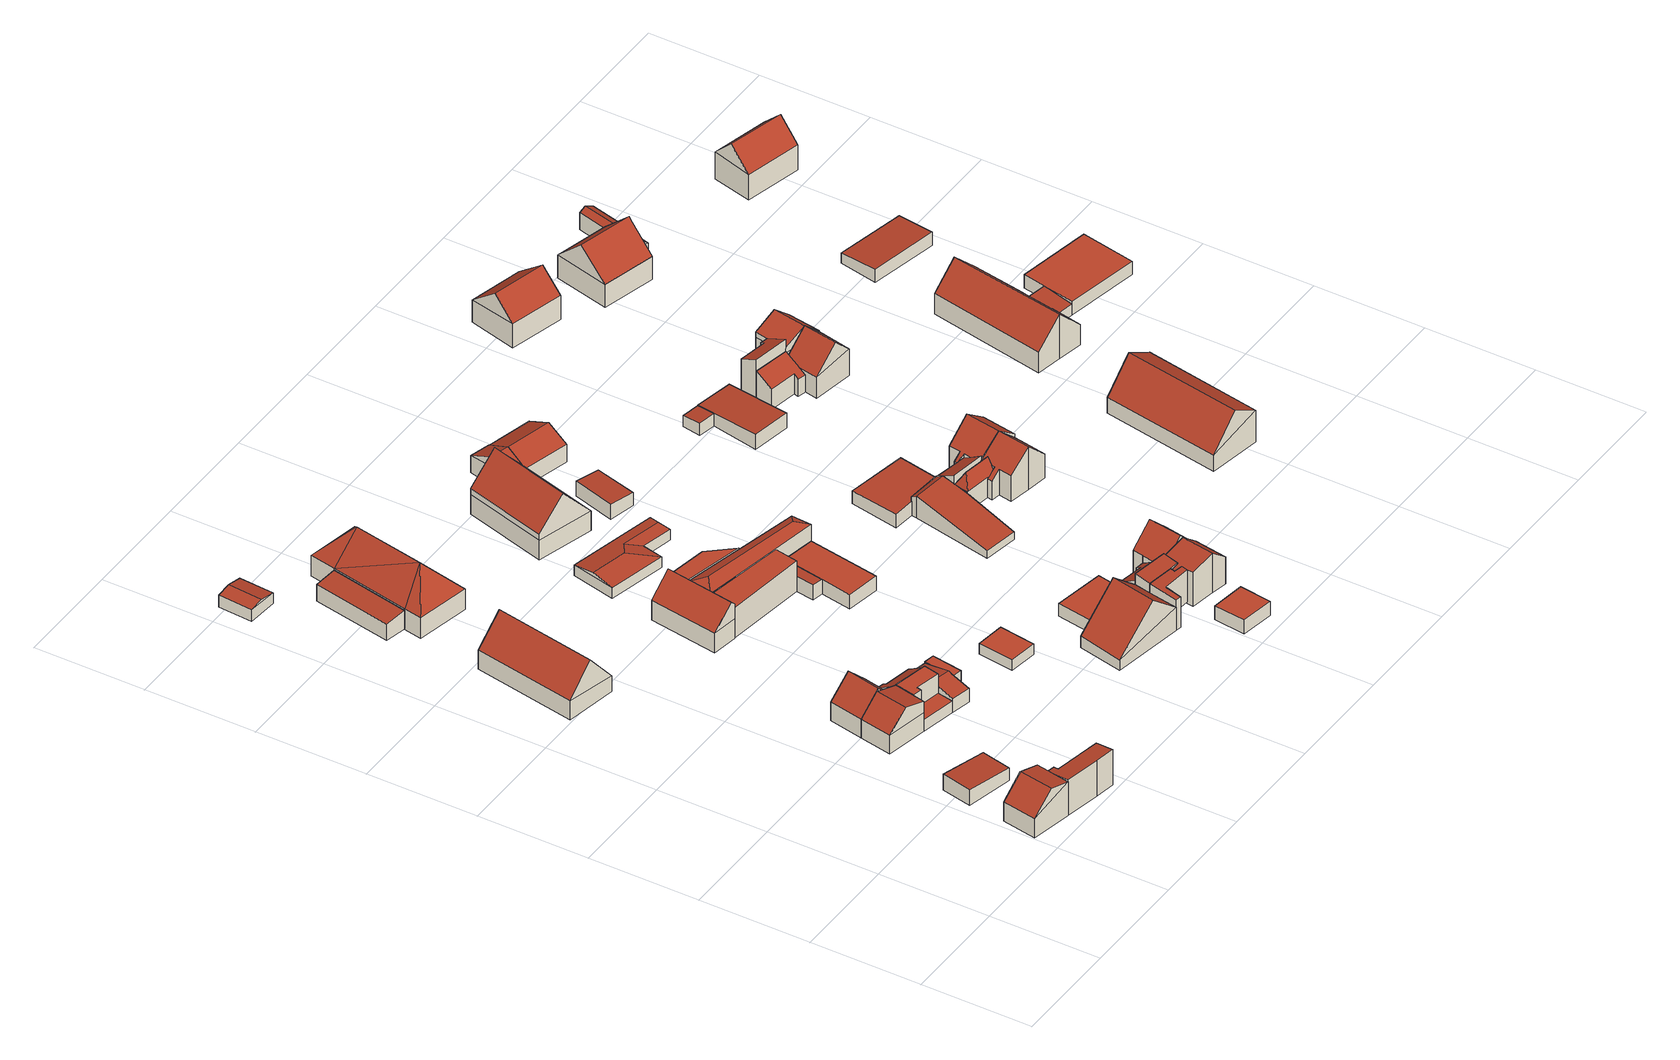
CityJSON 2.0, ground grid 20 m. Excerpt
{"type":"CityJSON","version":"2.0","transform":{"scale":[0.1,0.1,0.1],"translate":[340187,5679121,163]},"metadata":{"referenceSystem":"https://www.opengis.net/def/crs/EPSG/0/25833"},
"CityObjects":{
"building1":{"type":"Building","attributes":{"Gemeindeschluessel":14729160,"Geometrietyp2DReferenz":"3000","function":"31001_9998","roofType":"9999"},"children":["building1-1","building1-2"]},
"building1-1":{"type":"BuildingPart","attributes":{"Dachtyp_tdc":"tdcGableRoof","Dachneigung":44.13,"QualitaetDacherkennung":78,"Geometrietyp2DReferenz":"3000","roofType":"3100","measuredHeight":7.46},"parents":["building1"],"geometry":[{"type":"MultiSurface","lod":"2","boundaries":[[[0,1,2,3]],[[1,4,5,2]],[[6,0,3,7]],[[4,1,8]],[[0,6,9]],[[1,0,9,8]],[[6,10,4,8,9]],[[3,2,5,11,7]],[[11,5,4,10,12]],[[7,11,12,10,6]]],"semantics":{"surfaces":[{"type":"WallSurface"},{"type":"RoofSurface"},{"type":"GroundSurface"},{"type":"ClosureSurface"}],"values":[0,0,0,0,0,1,1,2,0,3]}}]},
"building1-2":{"type":"BuildingPart","attributes":{"Dachtyp_tdc":"tdcPolyFlatRoof","Dachneigung":8.39,"QualitaetDacherkennung":62,"Geometrietyp2DReferenz":"3000","roofType":"2100","measuredHeight":6.97},"parents":["building1"],"geometry":[{"type":"MultiSurface","lod":"2","boundaries":[[[13,14,15,16]],[[14,17,6,7,15]],[[12,18,19,11]],[[18,20,21,19]],[[20,22,23,21]],[[22,24,25,23]],[[24,13,16,25]],[[24,22,20,18,12,10,17,14,13]],[[16,15,7,11,19,21,23,25]],[[10,6,17]],[[12,11,7,6,10]]],"semantics":{"surfaces":[{"type":"WallSurface"},{"type":"RoofSurface"},{"type":"GroundSurface"},{"type":"ClosureSurface"}],"values":[0,0,0,0,0,0,0,1,2,0,3]}}]},
"building2":{"type":"Building","attributes":{"Dachtyp_tdc":"tdcPolyFlatRoof","Gemeindeschluessel":14729160,"Dachneigung":4.72,"QualitaetDacherkennung":86,"Geometrietyp2DReferenz":"3000","function":"31001_9998","roofType":"2100","measuredHeight":3.15},"geometry":[{"type":"MultiSurface","lod":"2","boundaries":[[[26,27,28,29]],[[27,30,31,28]],[[30,32,33,31]],[[32,26,29,33]],[[32,30,27,26]],[[29,28,31,33]]],"semantics":{"surfaces":[{"type":"WallSurface"},{"type":"RoofSurface"},{"type":"GroundSurface"}],"values":[0,0,0,0,1,2]}}]},
"building3":{"type":"Building","attributes":{"Dachtyp_tdc":"tdcGableRoof","Gemeindeschluessel":14729160,"Dachneigung":50.46,"QualitaetDacherkennung":55,"Geometrietyp2DReferenz":"3000","function":"31001_9998","roofType":"3100","measuredHeight":9.01},"geometry":[{"type":"MultiSurface","lod":"2","boundaries":[[[34,35,36,37]],[[35,38,39,36]],[[38,40,41,39]],[[40,34,37,41]],[[38,35,42]],[[34,40,43]],[[35,34,43,42]],[[40,38,42,43]],[[37,36,39,41]]],"semantics":{"surfaces":[{"type":"WallSurface"},{"type":"RoofSurface"},{"type":"GroundSurface"}],"values":[0,0,0,0,0,0,1,1,2]}}]},
"building4":{"type":"Building","attributes":{"Gemeindeschluessel":14729160,"Geometrietyp2DReferenz":"3000","function":"31001_9998","roofType":"9999"},"children":["building4-1","building4-2"]},
"building4-1":{"type":"BuildingPart","attributes":{"Dachtyp_tdc":"tdcGableRoof","Dachneigung":44.15,"QualitaetDacherkennung":67,"Geometrietyp2DReferenz":"3000","roofType":"3100","measuredHeight":7.07},"parents":["building4"],"geometry":[{"type":"MultiSurface","lod":"2","boundaries":[[[44,45,46,47]],[[48,49,50,51]],[[49,52,53,50]],[[52,44,47,53]],[[44,52,54,55]],[[56,55,54,57,58]],[[48,58,57,49]],[[49,57,54,52]],[[44,55,56,45]],[[47,46,51,50,53]],[[51,46,45,48]],[[45,56,58,48]]],"semantics":{"surfaces":[{"type":"WallSurface"},{"type":"RoofSurface"},{"type":"GroundSurface"},{"type":"ClosureSurface"}],"values":[0,0,0,0,1,1,0,0,0,2,3,3]}}]},
"building4-2":{"type":"BuildingPart","attributes":{"Dachtyp_tdc":"tdcPolyFlatRoof","Dachneigung":0,"QualitaetDacherkennung":77,"Geometrietyp2DReferenz":"3000","roofType":"1000","measuredHeight":5.96},"parents":["building4"],"geometry":[{"type":"MultiSurface","lod":"2","boundaries":[[[59,60,61,62]],[[60,63,64,61]],[[63,65,58,48,51,64]],[[66,67,68,46,45,56]],[[67,59,62,68]],[[67,66,65,63,60,59]],[[62,61,64,51,46,68]],[[56,58,65,66]],[[45,46,51,48]],[[45,48,58,56]]],"semantics":{"surfaces":[{"type":"WallSurface"},{"type":"RoofSurface"},{"type":"GroundSurface"},{"type":"ClosureSurface"}],"values":[0,0,0,0,0,1,2,0,3,3]}}]},
"building5":{"type":"Building","attributes":{"Dachtyp_tdc":"tdcGableRoof","Gemeindeschluessel":14729160,"Dachneigung":11.72,"QualitaetDacherkennung":96,"Geometrietyp2DReferenz":"3000","function":"31001_9998","roofType":"3100","measuredHeight":2.82},"geometry":[{"type":"MultiSurface","lod":"2","boundaries":[[[69,70,71,72]],[[70,73,74,71]],[[73,75,76,74]],[[75,69,72,76]],[[73,70,77]],[[69,75,78]],[[70,69,78,77]],[[75,73,77,78]],[[72,71,74,76]]],"semantics":{"surfaces":[{"type":"WallSurface"},{"type":"RoofSurface"},{"type":"GroundSurface"}],"values":[0,0,0,0,0,0,1,1,2]}}]},
"building6":{"type":"Building","attributes":{"Gemeindeschluessel":14729160,"Geometrietyp2DReferenz":"3000","function":"31001_9998","roofType":"9999"},"children":["building6-1","building6-2"]},
"building6-1":{"type":"BuildingPart","attributes":{"Dachtyp_tdc":"tdcPolyFlatRoof","Dachneigung":31.89,"QualitaetDacherkennung":73,"Geometrietyp2DReferenz":"3000","roofType":"2100","measuredHeight":5.55},"parents":["building6"],"geometry":[{"type":"MultiSurface","lod":"2","boundaries":[[[79,80,45,46,68]],[[81,82,83,84]],[[82,85,86,83]],[[85,87,88,86]],[[87,79,68,88]],[[87,85,82,81,89,80,79]],[[68,46,84,83,86,88]],[[89,45,80]],[[81,84,46,45,89]]],"semantics":{"surfaces":[{"type":"WallSurface"},{"type":"RoofSurface"},{"type":"GroundSurface"},{"type":"ClosureSurface"}],"values":[0,0,0,0,0,1,2,0,3]}}]},
"building6-2":{"type":"BuildingPart","attributes":{"Dachtyp_tdc":"tdcGableRoof","Dachneigung":44.34,"QualitaetDacherkennung":81,"Geometrietyp2DReferenz":"3000","roofType":"3100","measuredHeight":7.4},"parents":["building6"],"geometry":[{"type":"MultiSurface","lod":"2","boundaries":[[[45,90,91,46]],[[90,44,47,91]],[[44,92,93,47]],[[92,94,95,93]],[[94,96,97,95]],[[96,98,81,84,97]],[[94,92,44,90]],[[90,45,89,98,96,94]],[[46,91,47,93,95,97,84]],[[89,81,98]],[[46,84,81,89,45]]],"semantics":{"surfaces":[{"type":"WallSurface"},{"type":"RoofSurface"},{"type":"GroundSurface"},{"type":"ClosureSurface"}],"values":[0,0,0,0,0,0,1,1,2,0,3]}}]},
"building7":{"type":"Building","attributes":{"Dachtyp_tdc":"tdcPolyFlatRoof","Gemeindeschluessel":14729160,"Dachneigung":5.34,"QualitaetDacherkennung":42,"Geometrietyp2DReferenz":"3000","function":"31001_9998","roofType":"2100","measuredHeight":3.64},"geometry":[{"type":"MultiSurface","lod":"2","boundaries":[[[99,100,101,102]],[[100,103,104,101]],[[103,105,106,104]],[[105,99,102,106]],[[105,103,100,99]],[[102,101,104,106]]],"semantics":{"surfaces":[{"type":"WallSurface"},{"type":"RoofSurface"},{"type":"GroundSurface"}],"values":[0,0,0,0,1,2]}}]},
"building8":{"type":"Building","attributes":{"Gemeindeschluessel":14729160,"Geometrietyp2DReferenz":"3000","function":"31001_9998","roofType":"9999"},"children":["building8-1","building8-2","building8-3"]},
"building8-1":{"type":"BuildingPart","attributes":{"Dachtyp_tdc":"tdcGableRoof","Dachneigung":13.19,"QualitaetDacherkennung":45,"Geometrietyp2DReferenz":"3000","roofType":"3100","measuredHeight":3.7},"parents":["building8"],"geometry":[{"type":"MultiSurface","lod":"2","boundaries":[[[107,108,109,110,111]],[[108,112,113,114,109]],[[115,116,117,62,118]],[[116,119,68,117]],[[119,120,88,68]],[[120,121,122,88]],[[116,115,112,108,107,123]],[[123,124,121,120,119,116]],[[122,125,110,109,114,62,117,68,88]],[[126,124,123]],[[125,122,121,124,126]],[[107,111,126,123]],[[125,126,111,110]],[[118,113,112,115]],[[118,62,114,113]]],"semantics":{"surfaces":[{"type":"WallSurface"},{"type":"RoofSurface"},{"type":"GroundSurface"},{"type":"ClosureSurface"}],"values":[0,0,0,0,0,0,1,1,2,0,3,0,3,0,3]}}]},
"building8-2":{"type":"BuildingPart","attributes":{"Dachtyp_tdc":"tdcPolyFlatRoof","Dachneigung":0,"QualitaetDacherkennung":55,"Geometrietyp2DReferenz":"3000","roofType":"1000","measuredHeight":2.83},"parents":["building8"],"geometry":[{"type":"MultiSurface","lod":"2","boundaries":[[[127,128,129,130]],[[128,111,110,129]],[[131,127,130,122,121]],[[131,124,126,111,128,127]],[[130,129,110,125,122]],[[121,124,131]],[[122,125,126,124,121]],[[125,110,111,126]]],"semantics":{"surfaces":[{"type":"WallSurface"},{"type":"RoofSurface"},{"type":"GroundSurface"},{"type":"ClosureSurface"}],"values":[0,0,0,1,2,0,3,3]}}]},
"building8-3":{"type":"BuildingPart","attributes":{"Dachtyp_tdc":"tdcPolyFlatRoof","Dachneigung":0,"QualitaetDacherkennung":37,"Geometrietyp2DReferenz":"3000","roofType":"1000","measuredHeight":2.26},"parents":["building8"],"geometry":[{"type":"MultiSurface","lod":"2","boundaries":[[[132,133,51,50]],[[133,134,64,51]],[[134,135,61,64]],[[135,118,62,61]],[[113,132,50,114]],[[113,118,135,134,133,132]],[[50,51,64,61,62,114]],[[114,62,118,113]]],"semantics":{"surfaces":[{"type":"WallSurface"},{"type":"RoofSurface"},{"type":"GroundSurface"},{"type":"ClosureSurface"}],"values":[0,0,0,0,0,1,2,3]}}]},
"building9":{"type":"Building","attributes":{"Dachtyp_tdc":"tdcFreeFormRoof","Gemeindeschluessel":14729160,"Dachneigung":47.5,"QualitaetDacherkennung":18,"Geometrietyp2DReferenz":"3000","function":"31001_9998","roofType":"5000","measuredHeight":9.4},"geometry":[{"type":"MultiSurface","lod":"2","boundaries":[[[136,137,138,139]],[[137,140,141,138]],[[140,142,143,141]],[[142,144,145,143]],[[144,146,147,145]],[[146,136,139,147]],[[142,148,144]],[[142,149,148]],[[140,149,142]],[[149,140,137]],[[149,137,136]],[[148,149,136,146]],[[148,146,144]],[[139,138,141,143,145,147]]],"semantics":{"surfaces":[{"type":"WallSurface"},{"type":"RoofSurface"},{"type":"GroundSurface"}],"values":[0,0,0,0,0,0,1,1,1,1,1,1,1,2]}}]},
"building10":{"type":"Building","attributes":{"Dachtyp_tdc":"tdcGableRoof","Gemeindeschluessel":14729160,"Dachneigung":44.68,"QualitaetDacherkennung":90,"Geometrietyp2DReferenz":"3000","function":"31001_9998","roofType":"3100","measuredHeight":7.59},"geometry":[{"type":"MultiSurface","lod":"2","boundaries":[[[150,151,152,153]],[[151,154,155,152]],[[154,156,157,155]],[[156,158,159,157]],[[158,150,153,159]],[[158,160,161,150]],[[162,163,161,160,164]],[[156,164,160,158]],[[154,162,164,156]],[[151,163,162,154]],[[150,161,163,151]],[[153,152,155,157,159]]],"semantics":{"surfaces":[{"type":"WallSurface"},{"type":"RoofSurface"},{"type":"GroundSurface"}],"values":[0,0,0,0,0,1,1,0,0,0,0,2]}}]},
"building11":{"type":"Building","attributes":{"Dachtyp_tdc":"tdcPolyFlatRoof","Gemeindeschluessel":14729160,"Dachneigung":0,"QualitaetDacherkennung":83,"Geometrietyp2DReferenz":"3000","function":"31001_9998","roofType":"1000","measuredHeight":2.13},"geometry":[{"type":"MultiSurface","lod":"2","boundaries":[[[165,166,167,168]],[[166,169,170,167]],[[169,171,172,170]],[[171,165,168,172]],[[171,169,166,165]],[[168,167,170,172]]],"semantics":{"surfaces":[{"type":"WallSurface"},{"type":"RoofSurface"},{"type":"GroundSurface"}],"values":[0,0,0,0,1,2]}}]},
"building12":{"type":"Building","attributes":{"Gemeindeschluessel":14729160,"Geometrietyp2DReferenz":"3000","function":"31001_9998","roofType":"9999"},"children":["building12-1","building12-2","building12-3"]},
"building12-1":{"type":"BuildingPart","attributes":{"Dachtyp_tdc":"tdcPolyFlatRoof","Dachneigung":0,"QualitaetDacherkennung":91,"Geometrietyp2DReferenz":"3000","roofType":"1000","measuredHeight":2.8},"parents":["building12"],"geometry":[{"type":"MultiSurface","lod":"2","boundaries":[[[173,174,175,176]],[[174,177,178,175]],[[177,179,180,178]],[[181,173,176,182]],[[181,179,177,174,173]],[[176,175,178,180,182]],[[182,180,179,181]]],"semantics":{"surfaces":[{"type":"WallSurface"},{"type":"RoofSurface"},{"type":"GroundSurface"},{"type":"ClosureSurface"}],"values":[0,0,0,0,1,2,3]}}]},
"building12-2":{"type":"BuildingPart","attributes":{"Dachtyp_tdc":"tdcPolyFlatRoof","Dachneigung":0,"QualitaetDacherkennung":55,"Geometrietyp2DReferenz":"3000","roofType":"1000","measuredHeight":5.96},"parents":["building12"],"geometry":[{"type":"MultiSurface","lod":"2","boundaries":[[[183,184,185,186,187]],[[184,188,189,185]],[[188,190,191,192,189]],[[190,188,184,183]],[[186,185,189,192]],[[187,191,190,183]],[[187,186,192,191]]],"semantics":{"surfaces":[{"type":"WallSurface"},{"type":"RoofSurface"},{"type":"GroundSurface"},{"type":"ClosureSurface"}],"values":[0,0,0,1,2,0,3]}}]},
"building12-3":{"type":"BuildingPart","attributes":{"Dachtyp_tdc":"tdcPolyFlatRoof","Dachneigung":3.97,"QualitaetDacherkennung":66,"Geometrietyp2DReferenz":"3000","roofType":"2100","measuredHeight":2.97},"parents":["building12"],"geometry":[{"type":"MultiSurface","lod":"2","boundaries":[[[193,194,180,179]],[[193,187,186,194]],[[191,181,182,192]],[[181,191,187,193,179]],[[180,194,186,192,182]],[[192,186,187,191]],[[179,180,182,181]]],"semantics":{"surfaces":[{"type":"WallSurface"},{"type":"RoofSurface"},{"type":"GroundSurface"},{"type":"ClosureSurface"}],"values":[0,0,0,1,2,3,3]}}]},
"building13":{"type":"Building","attributes":{"Gemeindeschluessel":14729160,"Geometrietyp2DReferenz":"3000","function":"31001_9998","roofType":"9999"},"children":["building13-1","building13-2"]},
"building13-1":{"type":"BuildingPart","attributes":{"Dachtyp_tdc":"tdcFreeFormRoof","Dachneigung":24.03,"QualitaetDacherkennung":22,"Geometrietyp2DReferenz":"3000","roofType":"5000","measuredHeight":7},"parents":["building13"],"geometry":[{"type":"MultiSurface","lod":"2","boundaries":[[[195,196,189,176]],[[196,197,198,189]],[[199,200,201,202]],[[200,195,176,201]],[[203,197,196]],[[204,203,196,195]],[[204,195,200]],[[203,204,200,199,197]],[[176,189,198,202,201]],[[202,198,197,199]]],"semantics":{"surfaces":[{"type":"WallSurface"},{"type":"RoofSurface"},{"type":"GroundSurface"},{"type":"ClosureSurface"}],"values":[0,0,0,0,1,1,1,1,2,3]}}]},
"building13-2":{"type":"BuildingPart","attributes":{"Dachtyp_tdc":"tdcPolyFlatRoof","Dachneigung":0,"QualitaetDacherkennung":66,"Geometrietyp2DReferenz":"3000","roofType":"1000","measuredHeight":6.32},"parents":["building13"],"geometry":[{"type":"MultiSurface","lod":"2","boundaries":[[[205,206,207,198,197]],[[206,208,209,207]],[[208,210,199,202,209]],[[210,208,206,205]],[[198,207,209,202]],[[197,199,210,205]],[[197,198,202,199]]],"semantics":{"surfaces":[{"type":"WallSurface"},{"type":"RoofSurface"},{"type":"GroundSurface"},{"type":"ClosureSurface"}],"values":[0,0,0,1,2,0,3]}}]},
"building14":{"type":"Building","attributes":{"Dachtyp_tdc":"tdcFreeFormRoof","Gemeindeschluessel":14729160,"Dachneigung":10.06,"QualitaetDacherkennung":66,"Geometrietyp2DReferenz":"3000","function":"31001_9998","roofType":"5000","measuredHeight":2.89},"geometry":[{"type":"MultiSurface","lod":"2","boundaries":[[[211,212,213,214]],[[212,215,216,213]],[[215,217,218,216]],[[217,219,220,218]],[[219,221,222,220]],[[221,211,214,222]],[[223,224,221,219]],[[223,219,217]],[[225,226,224,223,217,215]],[[225,215,212]],[[226,225,212,211]],[[224,226,211,221]],[[214,213,216,218,220,222]]],"semantics":{"surfaces":[{"type":"WallSurface"},{"type":"RoofSurface"},{"type":"GroundSurface"}],"values":[0,0,0,0,0,0,1,1,1,0,1,1,2]}}]},
"building15":{"type":"Building","attributes":{"Gemeindeschluessel":14729160,"Geometrietyp2DReferenz":"3000","function":"31001_9998","roofType":"9999"},"children":["building15-1","building15-2"]},
"building15-1":{"type":"BuildingPart","attributes":{"Dachtyp_tdc":"tdcGableRoof","Dachneigung":42.27,"QualitaetDacherkennung":67,"Geometrietyp2DReferenz":"3000","roofType":"3100","measuredHeight":9.1},"parents":["building15"],"geometry":[{"type":"MultiSurface","lod":"2","boundaries":[[[227,228,229,230]],[[228,231,232,229]],[[233,227,230,234]],[[231,228,235]],[[227,233,236]],[[228,227,236,235]],[[233,237,231,235,236]],[[230,229,232,238,234]],[[237,238,232,231]],[[233,234,238,237]]],"semantics":{"surfaces":[{"type":"WallSurface"},{"type":"RoofSurface"},{"type":"GroundSurface"},{"type":"ClosureSurface"}],"values":[0,0,0,0,0,1,1,2,0,3]}}]},
"building15-2":{"type":"BuildingPart","attributes":{"Dachtyp_tdc":"tdcPolyFlatRoof","Dachneigung":6.5,"QualitaetDacherkennung":51,"Geometrietyp2DReferenz":"3000","roofType":"2100","measuredHeight":6.5},"parents":["building15"],"geometry":[{"type":"MultiSurface","lod":"2","boundaries":[[[239,240,241,238,237]],[[240,242,243,241]],[[242,244,245,243]],[[244,246,247,245]],[[246,248,249,247]],[[248,250,251,249]],[[250,252,233,234,251]],[[250,248,246,244,242,240,239,252]],[[234,238,241,243,245,247,249,251]],[[237,233,252,239]],[[238,234,233,237]]],"semantics":{"surfaces":[{"type":"WallSurface"},{"type":"RoofSurface"},{"type":"GroundSurface"},{"type":"ClosureSurface"}],"values":[0,0,0,0,0,0,0,1,2,0,3]}}]},
"building16":{"type":"Building","attributes":{"Dachtyp_tdc":"tdcPolyFlatRoof","Gemeindeschluessel":14729160,"Dachneigung":0,"QualitaetDacherkennung":76,"Geometrietyp2DReferenz":"3000","function":"31001_9998","roofType":"1000","measuredHeight":2.41},"geometry":[{"type":"MultiSurface","lod":"2","boundaries":[[[253,254,255,256]],[[254,257,258,255]],[[257,259,260,258]],[[259,261,262,260]],[[261,253,256,262]],[[261,259,257,254,253]],[[256,255,258,260,262]]],"semantics":{"surfaces":[{"type":"WallSurface"},{"type":"RoofSurface"},{"type":"GroundSurface"}],"values":[0,0,0,0,0,1,2]}}]},
"building17":{"type":"Building","attributes":{"Gemeindeschluessel":14729160,"Geometrietyp2DReferenz":"3000","function":"31001_9998","roofType":"9999"},"children":["building17-1","building17-2","building17-3"]},
"building17-1":{"type":"BuildingPart","attributes":{"Dachtyp_tdc":"tdcGableRoof","Dachneigung":26.15,"QualitaetDacherkennung":85,"Geometrietyp2DReferenz":"3000","roofType":"3100","measuredHeight":5.42},"parents":["building17"],"geometry":[{"type":"MultiSurface","lod":"2","boundaries":[[[263,264,265,266,267]],[[263,267,268,269]],[[263,269,270]],[[264,263,270,271]],[[269,272,273,274,271,270]],[[267,266,275,268]],[[275,266,265,276]],[[276,265,264,273]],[[268,275,276,273,272,269]],[[271,274,264]],[[274,273,264]]],"semantics":{"surfaces":[{"type":"WallSurface"},{"type":"RoofSurface"},{"type":"GroundSurface"},{"type":"ClosureSurface"}],"values":[0,0,0,1,1,2,3,3,3,0,3]}}]},
"building17-2":{"type":"BuildingPart","attributes":{"Dachtyp_tdc":"tdcGableRoof","Dachneigung":25.98,"QualitaetDacherkennung":87,"Geometrietyp2DReferenz":"3000","roofType":"3100","measuredHeight":5.41},"parents":["building17"],"geometry":[{"type":"MultiSurface","lod":"2","boundaries":[[[277,278,279,280]],[[265,281,282,266]],[[281,277,280,282]],[[277,281,283]],[[278,277,283,274]],[[281,265,264,274,283]],[[280,279,275,266,282]],[[265,266,275,276]],[[276,275,279,278]],[[278,274,273,276]],[[276,273,264,265]],[[264,273,274]]],"semantics":{"surfaces":[{"type":"WallSurface"},{"type":"RoofSurface"},{"type":"GroundSurface"},{"type":"ClosureSurface"}],"values":[0,0,0,0,1,1,2,3,3,0,3,3]}}]},
"building17-3":{"type":"BuildingPart","attributes":{"Dachtyp_tdc":"tdcGableRoof","Dachneigung":47.88,"QualitaetDacherkennung":57,"Geometrietyp2DReferenz":"3000","roofType":"3100","measuredHeight":10.2},"parents":["building17"],"geometry":[{"type":"MultiSurface","lod":"2","boundaries":[[[284,269,268,285]],[[286,287,288,279,278]],[[287,289,290,288]],[[289,284,285,290]],[[291,292,293,294]],[[286,273,295,293,292,287]],[[269,295,273,272]],[[284,294,293,295,269]],[[289,291,294,284]],[[287,292,291,289]],[[285,268,275,279,288,290]],[[275,268,269,272,273,276]],[[278,276,273,286]],[[279,275,276,278]]],"semantics":{"surfaces":[{"type":"WallSurface"},{"type":"RoofSurface"},{"type":"GroundSurface"},{"type":"ClosureSurface"}],"values":[0,0,0,0,1,1,0,0,0,0,2,3,0,3]}}]},
"building18":{"type":"Building","attributes":{"Dachtyp_tdc":"tdcPolyFlatRoof","Gemeindeschluessel":14729160,"Dachneigung":0,"QualitaetDacherkennung":78,"Geometrietyp2DReferenz":"3000","function":"31001_9998","roofType":"1000","measuredHeight":2.68},"geometry":[{"type":"MultiSurface","lod":"2","boundaries":[[[296,297,298,299]],[[297,300,301,298]],[[300,302,303,301]],[[302,296,299,303]],[[302,300,297,296]],[[299,298,301,303]]],"semantics":{"surfaces":[{"type":"WallSurface"},{"type":"RoofSurface"},{"type":"GroundSurface"}],"values":[0,0,0,0,1,2]}}]},
"building19":{"type":"Building","attributes":{"Dachtyp_tdc":"tdcPolyFlatRoof","Gemeindeschluessel":14729160,"Dachneigung":4.59,"QualitaetDacherkennung":89,"Geometrietyp2DReferenz":"3000","function":"31001_9998","roofType":"2100","measuredHeight":2.94},"geometry":[{"type":"MultiSurface","lod":"2","boundaries":[[[304,305,306,307]],[[305,308,309,306]],[[308,310,311,309]],[[310,304,307,311]],[[310,308,305,304]],[[307,306,309,311]]],"semantics":{"surfaces":[{"type":"WallSurface"},{"type":"RoofSurface"},{"type":"GroundSurface"}],"values":[0,0,0,0,1,2]}}]},
"building20":{"type":"Building","attributes":{"Gemeindeschluessel":14729160,"Geometrietyp2DReferenz":"3000","function":"31001_9998","roofType":"9999"},"children":["building20-1","building20-2"]},
"building20-1":{"type":"BuildingPart","attributes":{"Dachtyp_tdc":"tdcGableRoof","Dachneigung":11.66,"QualitaetDacherkennung":36,"Geometrietyp2DReferenz":"3000","roofType":"3100","measuredHeight":7.53},"parents":["building20"],"geometry":[{"type":"MultiSurface","lod":"2","boundaries":[[[312,313,314,315]],[[313,316,317,314]],[[318,319,320,321]],[[319,322,323,320]],[[322,324,325,323]],[[324,326,327,325]],[[326,328,329,327]],[[328,246,330,329]],[[246,312,315,330]],[[326,324,322,319]],[[319,318,331,316,313,312,246,328,326]],[[315,314,317,332,321,320,323,325,327,329,330]],[[332,317,316,331]],[[321,332,331,318]]],"semantics":{"surfaces":[{"type":"WallSurface"},{"type":"RoofSurface"},{"type":"GroundSurface"},{"type":"ClosureSurface"}],"values":[0,0,0,0,0,0,0,0,0,1,1,2,3,3]}}]},
"building20-2":{"type":"BuildingPart","attributes":{"Dachtyp_tdc":"tdcPolyFlatRoof","Dachneigung":6.75,"QualitaetDacherkennung":75,"Geometrietyp2DReferenz":"3000","roofType":"2100","measuredHeight":7.13},"parents":["building20"],"geometry":[{"type":"MultiSurface","lod":"2","boundaries":[[[239,333,334,335]],[[333,336,318,321,334]],[[240,239,335,317,316]],[[240,337,336,333,239]],[[335,334,321,332,317]],[[337,331,318,336]],[[331,332,321,318]],[[316,331,337,240]],[[316,317,332,331]]],"semantics":{"surfaces":[{"type":"WallSurface"},{"type":"RoofSurface"},{"type":"GroundSurface"},{"type":"ClosureSurface"}],"values":[0,0,0,1,2,0,3,0,3]}}]},
"building21":{"type":"Building","attributes":{"Gemeindeschluessel":14729160,"Geometrietyp2DReferenz":"3000","function":"31001_9998","roofType":"9999"},"children":["building21-1","building21-2"]},
"building21-1":{"type":"BuildingPart","attributes":{"Dachtyp_tdc":"tdcPolyFlatRoof","Dachneigung":31.69,"QualitaetDacherkennung":68,"Geometrietyp2DReferenz":"3000","roofType":"2100","measuredHeight":5.53},"parents":["building21"],"geometry":[{"type":"MultiSurface","lod":"2","boundaries":[[[338,339,340,341]],[[339,342,343,340]],[[342,344,345,343]],[[346,347,348,349,350]],[[347,338,341,348]],[[347,346,351,344,342,339,338]],[[341,340,343,345,349,348]],[[350,351,346]],[[349,345,344,351,350]]],"semantics":{"surfaces":[{"type":"WallSurface"},{"type":"RoofSurface"},{"type":"GroundSurface"},{"type":"ClosureSurface"}],"values":[0,0,0,0,0,1,2,0,3]}}]},
"building21-2":{"type":"BuildingPart","attributes":{"Dachtyp_tdc":"tdcGableRoof","Dachneigung":44.38,"QualitaetDacherkennung":72,"Geometrietyp2DReferenz":"3000","roofType":"3100","measuredHeight":8.13},"parents":["building21"],"geometry":[{"type":"MultiSurface","lod":"2","boundaries":[[[352,353,354,345,344]],[[353,355,356,354]],[[355,357,358,356]],[[357,359,360,358]],[[359,350,349,360]],[[350,361,362,355,353,352,351]],[[363,362,361,364]],[[357,363,364,359]],[[359,364,361,350]],[[355,362,363,357]],[[345,354,356,358,360,349]],[[352,344,351]],[[344,345,349,350,351]]],"semantics":{"surfaces":[{"type":"WallSurface"},{"type":"RoofSurface"},{"type":"GroundSurface"},{"type":"ClosureSurface"}],"values":[0,0,0,0,0,1,1,0,0,0,2,0,3]}}]},
"building22":{"type":"Building","attributes":{"Gemeindeschluessel":14729160,"Geometrietyp2DReferenz":"3000","function":"31001_9998","roofType":"9999"},"children":["building22-1","building22-2"]},
"building22-1":{"type":"BuildingPart","attributes":{"Dachtyp_tdc":"tdcPolyFlatRoof","Dachneigung":2.85,"QualitaetDacherkennung":89,"Geometrietyp2DReferenz":"3000","roofType":"2100","measuredHeight":3.08},"parents":["building22"],"geometry":[{"type":"MultiSurface","lod":"2","boundaries":[[[365,366,367,368]],[[366,369,370,367]],[[371,372,373,374]],[[372,375,376,373]],[[375,365,368,376]],[[375,372,371,369,366,365]],[[368,367,370,374,373,376]],[[371,374,370,369]]],"semantics":{"surfaces":[{"type":"WallSurface"},{"type":"RoofSurface"},{"type":"GroundSurface"},{"type":"ClosureSurface"}],"values":[0,0,0,0,0,1,2,3]}}]},
"building22-2":{"type":"BuildingPart","attributes":{"Dachtyp_tdc":"tdcGableRoof","Dachneigung":10.29,"QualitaetDacherkennung":29,"Geometrietyp2DReferenz":"3000","roofType":"3100","measuredHeight":4.2},"parents":["building22"],"geometry":[{"type":"MultiSurface","lod":"2","boundaries":[[[377,378,379,380]],[[378,381,382,379]],[[381,383,373,382]],[[383,384,371,374,373]],[[385,386,387,370,369]],[[386,388,389,387]],[[388,390,391,389]],[[390,377,380,391]],[[386,385,384,383,381]],[[381,378,377,390,388,386]],[[380,379,382,373,374,370,387,389,391]],[[385,369,371,384]],[[369,370,374,371]]],"semantics":{"surfaces":[{"type":"WallSurface"},{"type":"RoofSurface"},{"type":"GroundSurface"},{"type":"ClosureSurface"}],"values":[0,0,0,0,0,0,0,0,1,1,2,0,3]}}]},
"building23":{"type":"Building","attributes":{"Gemeindeschluessel":14729160,"Geometrietyp2DReferenz":"3000","function":"31001_9998","roofType":"9999"},"children":["building23-1","building23-2"]},
"building23-1":{"type":"BuildingPart","attributes":{"Dachtyp_tdc":"tdcGableRoof","Dachneigung":39.52,"QualitaetDacherkennung":62,"Geometrietyp2DReferenz":"3000","roofType":"3100","measuredHeight":8.27},"parents":["building23"],"geometry":[{"type":"MultiSurface","lod":"2","boundaries":[[[392,393,394,395]],[[396,397,398,399,400]],[[397,401,402,398]],[[401,403,404,402]],[[403,405,406,404]],[[405,407,408,406]],[[407,409,410,408]],[[409,392,395,410]],[[405,403,401,397]],[[397,396,411,412,413,414,393,392,409,407,405]],[[395,394,415,399,398,402,404,406,408,410]],[[416,414,413]],[[415,394,393,414,416]],[[400,411,396]],[[412,416,413]],[[400,399,415,416]],[[400,416,412,411]]],"semantics":{"surfaces":[{"type":"WallSurface"},{"type":"RoofSurface"},{"type":"GroundSurface"},{"type":"ClosureSurface"}],"values":[0,0,0,0,0,0,0,0,1,1,2,0,3,0,0,3,3]}}]},
"building23-2":{"type":"BuildingPart","attributes":{"Dachtyp_tdc":"tdcFreeFormRoof","Dachneigung":60,"QualitaetDacherkennung":18,"Geometrietyp2DReferenz":"3000","roofType":"5000","measuredHeight":6.25},"parents":["building23"],"geometry":[{"type":"MultiSurface","lod":"2","boundaries":[[[417,400,399,418]],[[419,420,421,394,393]],[[420,417,418,421]],[[422,423,411,400,417]],[[422,417,420]],[[423,422,420,419,414,416,412]],[[418,399,415,394,421]],[[415,399,400,416]],[[393,414,419]],[[394,415,416,414,393]],[[411,423,412]],[[400,411,412,416]]],"semantics":{"surfaces":[{"type":"WallSurface"},{"type":"RoofSurface"},{"type":"GroundSurface"},{"type":"ClosureSurface"}],"values":[0,0,0,1,1,1,2,3,0,3,0,3]}}]},
"building24":{"type":"Building","attributes":{"Gemeindeschluessel":14729160,"Geometrietyp2DReferenz":"3000","function":"31001_9998","roofType":"9999"},"children":["building24-1","building24-2"]},
"building24-1":{"type":"BuildingPart","attributes":{"Dachtyp_tdc":"tdcGableRoof","Dachneigung":44.25,"QualitaetDacherkennung":68,"Geometrietyp2DReferenz":"3000","roofType":"3100","measuredHeight":8.17},"parents":["building24"],"geometry":[{"type":"MultiSurface","lod":"2","boundaries":[[[424,425,426,427]],[[425,428,429,426]],[[428,430,431,429]],[[430,432,433,431]],[[432,434,435,433]],[[434,436,437,435]],[[436,397,438,437]],[[397,439,440,438]],[[397,436,434,432]],[[432,430,428,425,424,441,442,443,439,397]],[[427,426,429,431,433,435,437,438,440,444]],[[442,445,443]],[[445,444,440,439,443]],[[441,445,442]],[[424,427,444,445,441]]],"semantics":{"surfaces":[{"type":"WallSurface"},{"type":"RoofSurface"},{"type":"GroundSurface"},{"type":"ClosureSurface"}],"values":[0,0,0,0,0,0,0,0,1,1,2,0,3,0,3]}}]},
"building24-2":{"type":"BuildingPart","attributes":{"Dachtyp_tdc":"tdcPolyFlatRoof","Dachneigung":31.27,"QualitaetDacherkennung":80,"Geometrietyp2DReferenz":"3000","roofType":"2100","measuredHeight":5.64},"parents":["building24"],"geometry":[{"type":"MultiSurface","lod":"2","boundaries":[[[446,447,448,449]],[[447,450,424,427,448]],[[451,446,449,440,439]],[[451,443,445,441,450,447,446]],[[449,448,427,444,440]],[[441,424,450]],[[444,427,424,441,445]],[[439,443,451]],[[440,444,445,443,439]]],"semantics":{"surfaces":[{"type":"WallSurface"},{"type":"RoofSurface"},{"type":"GroundSurface"},{"type":"ClosureSurface"}],"values":[0,0,0,1,2,0,3,0,3]}}]},
"building25":{"type":"Building","attributes":{"Gemeindeschluessel":14729160,"Geometrietyp2DReferenz":"3000","function":"31001_9998","roofType":"9999"},"children":["building25-1","building25-2"]},
"building25-1":{"type":"BuildingPart","attributes":{"Dachtyp_tdc":"tdcPolyFlatRoof","Dachneigung":3.3,"QualitaetDacherkennung":65,"Geometrietyp2DReferenz":"3000","roofType":"2100","measuredHeight":2.91},"parents":["building25"],"geometry":[{"type":"MultiSurface","lod":"2","boundaries":[[[452,453,454,455]],[[456,457,458,459,460]],[[457,461,462,458]],[[461,452,455,462]],[[461,457,456,463,453,452]],[[455,454,459,458,462]],[[456,460,463]],[[460,459,454,453,463]]],"semantics":{"surfaces":[{"type":"WallSurface"},{"type":"RoofSurface"},{"type":"GroundSurface"},{"type":"ClosureSurface"}],"values":[0,0,0,0,1,2,0,3]}}]},
"building25-2":{"type":"BuildingPart","attributes":{"Dachtyp_tdc":"tdcPolyFlatRoof","Dachneigung":5.88,"QualitaetDacherkennung":82,"Geometrietyp2DReferenz":"3000","roofType":"2100","measuredHeight":2.42},"parents":["building25"],"geometry":[{"type":"MultiSurface","lod":"2","boundaries":[[[464,465,466,467]],[[465,460,459,466]],[[464,467,454,453]],[[453,463,460,465,464]],[[467,466,459,454]],[[454,459,460,463,453]]],"semantics":{"surfaces":[{"type":"WallSurface"},{"type":"RoofSurface"},{"type":"GroundSurface"},{"type":"ClosureSurface"}],"values":[0,0,0,1,2,3]}}]},
"building26":{"type":"Building","attributes":{"Gemeindeschluessel":14729160,"Geometrietyp2DReferenz":"3000","function":"31001_9998","roofType":"9999"},"children":["building26-1","building26-2"]},
"building26-1":{"type":"BuildingPart","attributes":{"Dachtyp_tdc":"tdcGableRoof","Dachneigung":44.39,"QualitaetDacherkennung":75,"Geometrietyp2DReferenz":"3000","roofType":"3100","measuredHeight":8.35},"parents":["building26"],"geometry":[{"type":"MultiSurface","lod":"2","boundaries":[[[468,469,470,471]],[[469,472,473,470]],[[474,468,471,475]],[[472,469,476]],[[468,474,477]],[[469,468,477,476]],[[474,478,472,476,477]],[[471,470,473,479,475]],[[478,480,479,473,472]],[[474,475,479,480,478]]],"semantics":{"surfaces":[{"type":"WallSurface"},{"type":"RoofSurface"},{"type":"GroundSurface"},{"type":"ClosureSurface"}],"values":[0,0,0,0,0,1,1,2,0,3]}}]},
"building26-2":{"type":"BuildingPart","attributes":{"Dachtyp_tdc":"tdcPolyFlatRoof","Dachneigung":32.39,"QualitaetDacherkennung":61,"Geometrietyp2DReferenz":"3000","roofType":"2100","measuredHeight":5.83},"parents":["building26"],"geometry":[{"type":"MultiSurface","lod":"2","boundaries":[[[481,482,474,475,483]],[[480,484,485,479]],[[484,486,487,485]],[[486,488,489,487]],[[488,481,483,489]],[[488,486,484,480,478,482,481]],[[483,475,479,485,487,489]],[[478,474,482]],[[480,479,475,474,478]]],"semantics":{"surfaces":[{"type":"WallSurface"},{"type":"RoofSurface"},{"type":"GroundSurface"},{"type":"ClosureSurface"}],"values":[0,0,0,0,0,1,2,0,3]}}]},
"building27":{"type":"Building","attributes":{"Gemeindeschluessel":14729160,"Geometrietyp2DReferenz":"3000","function":"31001_9998","roofType":"9999"},"children":["building27-1","building27-2"]},
"building27-1":{"type":"BuildingPart","attributes":{"Dachtyp_tdc":"tdcGableRoof","Dachneigung":21.56,"QualitaetDacherkennung":69,"Geometrietyp2DReferenz":"3000","roofType":"3100","measuredHeight":8.18},"parents":["building27"],"geometry":[{"type":"MultiSurface","lod":"2","boundaries":[[[490,491,492,493]],[[491,494,495,492]],[[494,496,471,495]],[[496,497,475,471]],[[498,499,500,501,502]],[[494,500,499,496]],[[490,502,501,491]],[[491,501,500,494]],[[496,499,498,497]],[[493,492,495,471,475]],[[493,475,497,490]],[[497,498,502,490]]],"semantics":{"surfaces":[{"type":"WallSurface"},{"type":"RoofSurface"},{"type":"GroundSurface"},{"type":"ClosureSurface"}],"values":[0,0,0,0,1,1,0,0,0,2,3,3]}}]},
"building27-2":{"type":"BuildingPart","attributes":{"Dachtyp_tdc":"tdcPolyFlatRoof","Dachneigung":23.54,"QualitaetDacherkennung":67,"Geometrietyp2DReferenz":"3000","roofType":"2100","measuredHeight":8.09},"parents":["building27"],"geometry":[{"type":"MultiSurface","lod":"2","boundaries":[[[503,504,483,475,497,498]],[[504,505,506,483]],[[505,507,508,506]],[[507,509,510,508]],[[509,502,490,493,510]],[[509,507,505,504,503,502]],[[475,483,506,508,510,493]],[[498,502,503]],[[497,475,493,490]],[[497,490,502,498]]],"semantics":{"surfaces":[{"type":"WallSurface"},{"type":"RoofSurface"},{"type":"GroundSurface"},{"type":"ClosureSurface"}],"values":[0,0,0,0,0,1,2,0,3,3]}}]},
"building28":{"type":"Building","attributes":{"Dachtyp_tdc":"tdcGableRoof","Gemeindeschluessel":14729160,"Dachneigung":39.32,"QualitaetDacherkennung":65,"Geometrietyp2DReferenz":"3000","function":"31001_9998","roofType":"3100","measuredHeight":8.5},"geometry":[{"type":"MultiSurface","lod":"2","boundaries":[[[511,512,513,514]],[[512,515,516,513]],[[515,517,518,516]],[[517,511,514,518]],[[515,512,519]],[[511,517,520]],[[512,511,520,519]],[[517,515,519,520]],[[514,513,516,518]]],"semantics":{"surfaces":[{"type":"WallSurface"},{"type":"RoofSurface"},{"type":"GroundSurface"}],"values":[0,0,0,0,0,0,1,1,2]}}]},
"building29":{"type":"Building","attributes":{"Dachtyp_tdc":"tdcGableRoof","Gemeindeschluessel":14729160,"Dachneigung":50.35,"QualitaetDacherkennung":57,"Geometrietyp2DReferenz":"3000","function":"31001_9998","roofType":"3100","measuredHeight":9.01},"geometry":[{"type":"MultiSurface","lod":"2","boundaries":[[[521,522,523,524]],[[522,525,526,523]],[[525,527,528,526]],[[527,521,524,528]],[[525,522,529]],[[521,527,530]],[[522,521,530,529]],[[527,525,529,530]],[[524,523,526,528]]],"semantics":{"surfaces":[{"type":"WallSurface"},{"type":"RoofSurface"},{"type":"GroundSurface"}],"values":[0,0,0,0,0,0,1,1,2]}}]},
"building30":{"type":"Building","attributes":{"Gemeindeschluessel":14729160,"Geometrietyp2DReferenz":"3000","function":"31001_9998","roofType":"9999"},"children":["building30-1","building30-2","building30-3"]},
"building30-1":{"type":"BuildingPart","attributes":{"Dachtyp_tdc":"tdcGableRoof","Dachneigung":42.91,"QualitaetDacherkennung":90,"Geometrietyp2DReferenz":"3000","roofType":"3100","measuredHeight":9.21},"parents":["building30"],"geometry":[{"type":"MultiSurface","lod":"2","boundaries":[[[531,532,533,534,535]],[[532,536,537,533]],[[536,538,539,537]],[[538,540,541,542,539]],[[540,538,543,544]],[[545,546,547,544,543]],[[531,547,546,532]],[[540,544,547,531]],[[532,546,545,536]],[[536,545,543,538]],[[542,534,533,537,539]],[[531,535,541,540]],[[535,534,542,541]]],"semantics":{"surfaces":[{"type":"WallSurface"},{"type":"RoofSurface"},{"type":"GroundSurface"},{"type":"ClosureSurface"}],"values":[0,0,0,0,1,1,0,0,0,0,2,0,3]}}]},
"building30-2":{"type":"BuildingPart","attributes":{"Dachtyp_tdc":"tdcGableRoof","Dachneigung":28.77,"QualitaetDacherkennung":71,"Geometrietyp2DReferenz":"3000","roofType":"3100","measuredHeight":3.94},"parents":["building30"],"geometry":[{"type":"MultiSurface","lod":"2","boundaries":[[[548,549,550,551,552]],[[549,553,554,550]],[[553,555,556,557,554]],[[553,549,558]],[[549,548,559,558]],[[555,553,558,559,560]],[[551,550,554,557]],[[561,556,555]],[[551,557,556,552]],[[552,556,561,548]],[[560,561,555]],[[548,561,560,559]]],"semantics":{"surfaces":[{"type":"WallSurface"},{"type":"RoofSurface"},{"type":"GroundSurface"},{"type":"ClosureSurface"}],"values":[0,0,0,0,1,1,2,0,3,3,0,3]}}]},
"building30-3":{"type":"BuildingPart","attributes":{"Dachtyp_tdc":"tdcGableRoof","Dachneigung":38.39,"QualitaetDacherkennung":73,"Geometrietyp2DReferenz":"3000","roofType":"3100","measuredHeight":4.02},"parents":["building30"],"geometry":[{"type":"MultiSurface","lod":"2","boundaries":[[[556,562,563,557]],[[562,535,534,563]],[[535,562,564]],[[562,556,561,560,565,564]],[[541,535,564,565]],[[557,563,534,542,551]],[[542,534,535,541]],[[552,551,542,541]],[[556,557,551,552]],[[541,565,560,559,548,552]],[[552,548,561,556]],[[548,559,560,561]]],"semantics":{"surfaces":[{"type":"WallSurface"},{"type":"RoofSurface"},{"type":"GroundSurface"},{"type":"ClosureSurface"}],"values":[0,0,0,1,1,2,3,0,3,0,3,3]}}]},
"building31":{"type":"Building","attributes":{"Gemeindeschluessel":14729160,"Geometrietyp2DReferenz":"3000","function":"31001_9998","roofType":"9999"},"children":["building31-1","building31-2","building31-3"]},
"building31-1":{"type":"BuildingPart","attributes":{"Dachtyp_tdc":"tdcPolyFlatRoof","Dachneigung":0,"QualitaetDacherkennung":73,"Geometrietyp2DReferenz":"3000","roofType":"1000","measuredHeight":2.59},"parents":["building31"],"geometry":[{"type":"MultiSurface","lod":"2","boundaries":[[[566,567,568,569]],[[567,570,571,568]],[[570,572,573,574,571]],[[575,566,569,576]],[[575,572,570,567,566]],[[569,568,571,574,576]],[[575,573,572]],[[575,576,574,573]]],"semantics":{"surfaces":[{"type":"WallSurface"},{"type":"RoofSurface"},{"type":"GroundSurface"},{"type":"ClosureSurface"}],"values":[0,0,0,0,1,2,0,3]}}]},
"building31-2":{"type":"BuildingPart","attributes":{"Dachtyp_tdc":"tdcFreeFormRoof","Dachneigung":44.48,"QualitaetDacherkennung":44,"Geometrietyp2DReferenz":"3000","roofType":"5000","measuredHeight":8.66},"parents":["building31"],"geometry":[{"type":"MultiSurface","lod":"2","boundaries":[[[577,578,579,580,581]],[[578,582,583,579]],[[582,584,585,583]],[[584,586,587,585]],[[586,588,589,587]],[[588,590,591,589]],[[590,592,593,591]],[[592,594,595,593]],[[594,596,597,598,595]],[[590,588,586,584]],[[584,582,578,577,596,594,592,590]],[[598,580,579,583,585,587,589,591,593,595]],[[581,597,596,577]],[[581,580,598,597]]],"semantics":{"surfaces":[{"type":"WallSurface"},{"type":"RoofSurface"},{"type":"GroundSurface"},{"type":"ClosureSurface"}],"values":[0,0,0,0,0,0,0,0,0,1,1,2,0,3]}}]},
"building31-3":{"type":"BuildingPart","attributes":{"Dachtyp_tdc":"tdcPolyFlatRoof","Dachneigung":4.04,"QualitaetDacherkennung":78,"Geometrietyp2DReferenz":"3000","roofType":"2100","measuredHeight":2.59},"parents":["building31"],"geometry":[{"type":"MultiSurface","lod":"2","boundaries":[[[597,575,576,598]],[[573,599,579,574]],[[599,581,580,579]],[[599,573,575,597,581]],[[580,598,576,574,579]],[[598,580,581,597]],[[573,574,576,575]]],"semantics":{"surfaces":[{"type":"WallSurface"},{"type":"RoofSurface"},{"type":"GroundSurface"},{"type":"ClosureSurface"}],"values":[0,0,0,1,2,3,3]}}]},
"building32":{"type":"Building","attributes":{"Dachtyp_tdc":"tdcPolyFlatRoof","Gemeindeschluessel":14729160,"Dachneigung":4.32,"QualitaetDacherkennung":90,"Geometrietyp2DReferenz":"3000","function":"31001_9998","roofType":"2100","measuredHeight":2.58},"geometry":[{"type":"MultiSurface","lod":"2","boundaries":[[[600,601,602,603]],[[601,604,605,602]],[[604,606,607,605]],[[606,600,603,607]],[[606,604,601,600]],[[603,602,605,607]]],"semantics":{"surfaces":[{"type":"WallSurface"},{"type":"RoofSurface"},{"type":"GroundSurface"}],"values":[0,0,0,0,1,2]}}]},
"building33":{"type":"Building","attributes":{"Dachtyp_tdc":"tdcGableRoof","Gemeindeschluessel":14729160,"Dachneigung":45.05,"QualitaetDacherkennung":80,"Geometrietyp2DReferenz":"3000","function":"31001_9998","roofType":"3100","measuredHeight":8.69},"geometry":[{"type":"MultiSurface","lod":"2","boundaries":[[[608,609,610,611]],[[609,612,613,610]],[[612,614,615,613]],[[614,608,611,615]],[[612,609,616]],[[608,614,617]],[[609,608,617,616]],[[614,612,616,617]],[[611,610,613,615]]],"semantics":{"surfaces":[{"type":"WallSurface"},{"type":"RoofSurface"},{"type":"GroundSurface"}],"values":[0,0,0,0,0,0,1,1,2]}}]}
},
"vertices":[
[199,40,49],[211,103,49],[211,103,12],[199,40,12],[286,89,77],[286,89,12],[274,26,77],[274,26,12],[248,96,86],[237,33,86],[280,56,77],[282,69,12],[282,69,75],
[375,8,81],[339,14,81],[339,14,12],[375,8,12],[274,26,81],[297,66,75],[297,66,12],[295,57,76],[295,57,12],[345,48,76],[345,48,12],[381,41,76],[381,41,12],
[297,146,40],[211,165,47],[211,165,16],[297,146,16],[223,220,47],[223,220,16],[309,201,40],[309,201,16],
[189,961,56],[155,776,56],[155,776,25],[189,961,25],[61,793,62],[61,793,25],[96,980,62],[96,980,25],[107,785,115],[141,970,115],
[264,393,55],[341,378,55],[341,378,19],[264,393,19],[333,341,55],[329,320,55],[329,320,19],[333,341,19],[253,335,55],[253,335,19],[288,328,89],[299,386,89],[341,378,77],[329,320,77],[333,341,77],
[398,337,78],[352,346,78],[352,346,19],[398,337,19],[350,338,78],[350,338,19],[333,341,78],[341,378,78],[404,365,78],[404,365,19],
[68,1393,51],[64,1330,51],[64,1330,30],[68,1393,30],[8,1335,53],[8,1335,30],[13,1397,53],[13,1397,30],[33,1332,58],[38,1395,58],
[404,365,75],[341,378,75],[349,418,49],[364,415,49],[364,415,19],[349,418,19],[362,407,54],[362,407,19],[411,398,54],[411,398,19],[347,409,55],
[302,386,93],[302,386,19],[277,456,55],[277,456,19],[315,448,93],[315,448,19],[353,441,55],[353,441,19],[349,418,55],
[109,1280,58],[149,1273,62],[149,1273,26],[109,1280,26],[120,1128,62],[120,1128,26],[81,1136,58],[81,1136,26],
[435,336,54],[428,299,45],[428,299,19],[435,336,19],[435,336,47],[392,307,45],[392,307,41],[392,307,19],[398,337,53],[401,349,56],[401,349,19],[398,337,41],[404,365,52],[411,398,44],[447,391,44],[447,391,19],[437,342,56],[444,379,47],[437,342,19],[437,342,47],
[466,388,47],[457,332,47],[457,332,19],[466,388,19],[447,391,47],
[329,320,41],[333,341,41],[350,338,41],[352,346,41],
[211,1075,65],[114,1095,65],[114,1095,25],[211,1075,25],[120,1128,65],[120,1128,25],[149,1273,65],[149,1273,25],[158,1320,65],[158,1320,25],[255,1301,65],[255,1301,25],[197,1262,119],[172,1133,119],
[342,819,61],[389,811,61],[389,811,23],[342,819,23],[377,735,61],[377,735,23],[369,686,61],[369,686,23],[322,693,61],[322,693,23],[360,687,99],[380,813,99],[377,735,90],[389,811,90],[369,686,90],
[588,341,41],[579,276,41],[579,276,20],[588,341,20],[528,283,41],[528,283,20],[536,348,41],[536,348,20],
[606,694,52],[584,563,52],[584,563,24],[606,694,24],[523,573,52],[523,573,24],[533,629,52],[533,629,24],[546,705,52],[546,705,24],
[518,666,83],[369,686,83],[369,686,24],[518,666,24],[518,666,53],[377,735,83],[377,735,24],[526,709,83],[526,709,53],[526,709,24],
[513,633,53],[513,633,24],
[606,694,84],[377,735,84],[384,781,84],[384,781,24],[495,756,84],[609,731,84],[609,731,24],[495,756,24],[402,754,94],[589,716,92],
[384,781,87],[389,811,87],[389,811,24],[458,799,87],[458,799,24],[495,756,87],
[461,874,44],[355,898,44],[355,898,23],[461,874,23],[373,978,44],[373,978,23],[535,941,44],[535,941,23],[526,899,44],[526,899,23],[469,912,44],[469,912,23],[526,921,48],[453,938,48],[364,938,52],[430,923,52],
[624,149,31],[642,230,33],[642,230,11],[624,149,11],[768,209,58],[768,209,11],[755,127,56],[755,127,11],[717,218,102],[701,136,102],[763,180,57],[763,180,11],
[763,180,76],[811,172,76],[811,172,11],[810,164,75],[810,164,11],[826,161,75],[826,161,11],[824,150,74],[824,150,11],[770,155,74],[770,155,11],[765,125,70],[765,125,11],[755,127,70],
[768,209,37],[677,225,37],[677,225,13],[768,209,13],[689,299,37],[689,299,13],[781,283,37],[781,283,13],[773,241,37],[773,241,13],
[510,1249,55],[547,1239,55],[547,1239,54],[547,1239,22],[510,1249,22],[492,1176,22],[492,1176,60],[500,1207,76],[535,1198,76],[500,1174,60],[526,1166,60],[535,1197,76],[526,1166,22],[526,1166,56],
[610,1137,56],[524,1159,56],[524,1159,22],[610,1137,22],[631,1218,54],[631,1218,22],[620,1176,76],
[422,1195,60],[422,1195,22],[524,1159,60],[484,1016,60],[484,1016,22],[380,1045,60],[380,1045,22],[380,1045,71],[429,1032,124],[471,1182,124],[422,1195,71],[492,1176,99],
[874,84,35],[866,26,35],[866,26,8],[874,84,8],[806,36,35],[806,36,8],[812,93,35],[812,93,8],
[570,993,48],[522,1004,52],[522,1004,23],[570,993,23],[544,1080,52],[544,1080,23],[590,1068,48],[590,1068,23],
[826,161,74],[810,164,71],[810,164,8],[826,161,8],[811,172,71],[811,172,8],[833,198,74],[878,191,84],[878,191,8],[833,198,8],[907,186,60],[907,186,8],[897,126,60],[897,126,8],[868,131,84],[868,131,8],[823,139,74],[823,139,8],[824,150,8],[828,170,74],[828,170,8],
[768,209,80],[768,209,8],[763,180,8],[833,198,80],[828,170,76],
[773,241,46],[822,233,46],[822,233,10],[773,241,10],[824,242,40],[824,242,10],[839,240,40],[839,240,10],[833,198,65],[768,209,66],[768,209,10],[833,198,10],[833,198,54],[836,217,54],
[839,240,54],[840,240,54],[840,240,10],[843,259,54],[843,259,10],[918,247,54],[918,247,10],[907,186,54],[907,186,10],[871,192,92],[881,253,92],[918,247,55],[907,186,55],
[749,708,49],[852,684,55],[852,684,24],[749,708,24],[838,611,55],[838,611,24],[772,616,51],[772,615,51],[772,615,24],[772,616,24],[733,619,50],[733,619,24],
[803,449,39],[741,460,39],[741,460,24],[803,449,24],[770,605,66],[770,605,24],[772,615,60],[772,616,59],[838,611,58],[835,597,66],[835,597,24],[832,575,62],[832,575,24],[827,548,57],[827,548,24],
[873,532,57],[874,541,57],[874,541,21],[873,532,21],[895,565,71],[934,558,104],[934,558,21],[895,565,21],[895,565,60],[972,552,68],[972,552,21],[962,492,68],[962,492,21],[924,498,104],[924,498,21],[885,505,71],[885,505,21],[889,529,71],[889,529,21],[894,559,71],[891,544,71],[890,538,71],[878,540,60],[890,538,21],[890,538,60],
[832,575,60],[832,575,21],[874,541,60],[827,548,60],[827,548,21],[843,560,84],[893,552,84],
[888,602,53],[889,610,53],[889,610,22],[888,602,22],[902,608,65],[902,608,22],[905,629,65],[905,629,22],[944,622,104],[944,622,22],[983,616,75],[983,616,22],[972,552,75],[972,552,22],[934,558,22],[895,565,65],[895,565,22],[892,602,57],[901,600,65],[898,586,65],[901,600,22],[901,600,57],
[832,575,78],[838,611,57],[838,611,22],[832,575,22],[888,602,57],[895,565,78],
[791,908,49],[807,993,44],[807,993,20],[791,908,20],[814,1027,42],[884,1013,42],[884,1013,20],[814,1027,20],[814,1027,41],[861,895,49],[861,895,20],[808,996,44],
[775,999,44],[781,1033,41],[781,1033,20],[775,999,20],
[1035,944,72],[1023,882,72],[1023,882,20],[1035,944,20],[948,895,61],[948,895,20],[960,958,61],[960,958,20],[991,887,104],[1002,950,104],[955,931,61],[953,918,20],[953,918,53],
[893,970,79],[960,958,78],[893,970,20],[937,921,53],[937,921,20],[939,930,59],[939,930,20],[888,939,59],[888,939,20],
[966,995,74],[970,1018,74],[970,1018,20],[966,995,20],[1045,1005,74],[1045,1005,20],[1035,944,74],[960,958,74],[960,958,84],[1003,950,102],[1013,1011,102],[970,1018,84],[966,995,84],
[960,958,101],[893,970,101],[898,1000,87],[898,1000,20],[951,991,87],[951,991,20],[952,998,84],[952,998,20],
[906,1331,70],[807,1356,70],[807,1356,23],[906,1331,23],[829,1443,66],[829,1443,23],[928,1419,66],[928,1419,23],[816,1393,108],[915,1369,108],
[1114,281,50],[1152,496,50],[1152,496,19],[1114,281,19],[1248,479,81],[1248,479,19],[1210,264,81],[1210,264,19],[1200,487,109],[1162,272,109],
[1087,1313,57],[1076,1270,57],[1076,1270,13],[1087,1313,13],[1087,1313,43],[978,1295,57],[978,1295,13],[1003,1396,57],[1003,1396,13],[1102,1371,57],[1102,1371,43],[1102,1371,13],[990,1345,106],[1089,1320,106],[978,1295,58],[1076,1270,58],[1087,1313,99],
[1108,1370,46],[1123,1430,46],[1123,1430,13],[1108,1370,13],[1108,1370,43],[1151,1423,43],[1151,1423,13],[1136,1362,43],[1136,1362,40],[1136,1362,13],[1134,1427,53],[1119,1367,53],[1122,1366,51],[1131,1363,44],
[1121,1305,40],[1121,1305,13],[1105,1309,54],[1119,1367,54],
[1350,768,46],[1484,743,46],[1484,743,20],[1350,768,20],[1465,644,46],[1465,644,20],[1331,670,46],[1331,670,41],[1331,670,20],[1342,727,46],[1342,727,20],
[1284,679,60],[1285,678,60],[1285,678,20],[1284,679,20],[1284,679,41],[1274,620,60],[1274,620,20],[1228,629,106],[1228,629,20],[1181,638,60],[1181,638,20],[1222,851,60],[1222,851,20],[1267,843,105],[1267,843,20],[1312,834,60],[1312,834,20],[1294,736,61],[1294,736,20],[1295,736,60],[1295,736,46],[1295,736,20],
[1285,678,41],
[1243,971,44],[1257,1041,38],[1257,1041,18],[1243,971,18],[1383,1014,38],[1383,1014,18],[1368,945,44],[1368,945,18],
[1427,1224,60],[1324,1249,60],[1324,1249,11],[1427,1224,11],[1342,1321,63],[1342,1321,11],[1445,1296,63],[1445,1296,11],[1334,1287,98],[1437,1261,98]
]}
